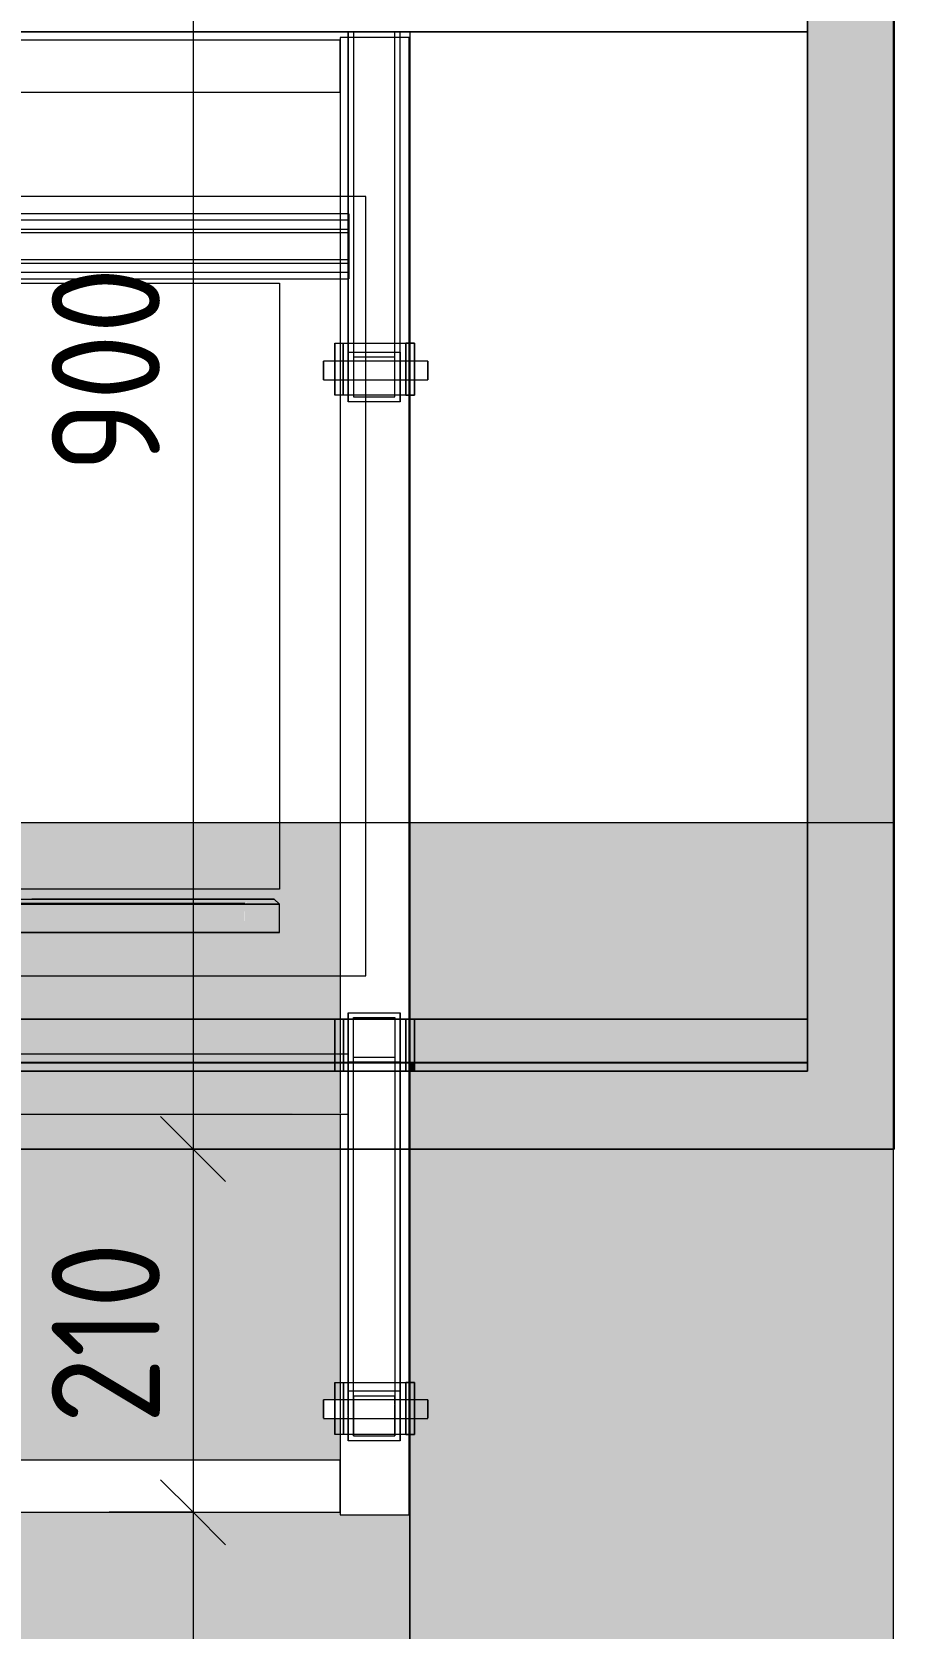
# Model space of a CAD drawing. Header units: millimetres. Extents: x 39486 to 115248, y -1987 to 27400.
# Drawn here: x 87739 to 88237, y 6135 to 7056 of the extents above; entities that cross this region are included whole.
import ezdxf

# ---------------------------------------------------------------- set-up
doc = ezdxf.new("R2010")
doc.units = ezdxf.units.MM
for name, color, linetype, lineweight in [('0-1', 7, 'Continuous', 9), ('A-ANNO-DIMS', 7, 'Continuous', 9), ('A-ANNO-DIMS-25', 7, 'Continuous', 9), ('A-WALL-PATT', 7, 'Continuous', 9), ('I-WALL', 7, 'Continuous', 9)]:
    doc.layers.add(name, color=color, linetype=linetype, lineweight=lineweight)
doc.layers.add('0-2', color=7, linetype='Continuous', lineweight=9, transparency=0.7)
for name, color, linetype, lineweight, true_color in [('I-FURN-10', 7, 'Continuous', 9, 0xf3f3f3), ('I-FURN-101', 7, 'Continuous', 9, 0xe2e2e2), ('I-FURN-11', 7, 'Continuous', 9, 0xd9d9d9), ('I-FURN-12', 7, 'Continuous', 9, 0xc9c9c9), ('I-FURN-13', 7, 'Continuous', 9, 0xb3b3b3), ('I-FURN-14', 7, 'Continuous', 9, 0xe0e0e0), ('I-FURN-2', 7, 'Continuous', 9, 0xacacac), ('I-FURN-20', 7, 'Continuous', 9, 0xd3d3d3), ('I-FURN-28', 7, 'Continuous', 9, 0xdcdcdc), ('I-FURN-3', 7, 'Continuous', 9, 0xc0c0c0), ('I-FURN-37', 7, 'Continuous', 9, 0xe6e6e6), ('I-FURN-46', 7, 'Continuous', 9, 0x939393), ('I-FURN-53', 7, 'Continuous', 9, 0xc3c3c3), ('I-FURN-54', 7, 'Continuous', 9, 0xaaaaaa), ('I-FURN-67', 7, 'Continuous', 9, 0xc5c5c5), ('I-FURN-7', 7, 'Continuous', 9, 0xe9e9e9), ('I-FURN-78', 7, 'Continuous', 9, 0x818181), ('I-FURN-79', 7, 'Continuous', 9, 0xb9b9b9), ('I-FURN-8', 7, 'Continuous', 9, 0xefefef), ('I-FURN-80', 7, 'Continuous', 9, 0xd6d6d6), ('I-FURN-81', 7, 'Continuous', 9, 0xe1e1e1), ('I-FURN-82', 7, 'Continuous', 9, 0xd5d5d5), ('I-FURN-83', 7, 'Continuous', 9, 0x868686), ('I-FURN-89', 7, 'Continuous', 9, 0xe05d5d), ('I-FURN-90', 7, 'Continuous', 9, 0xe94040), ('I-FURN-91', 7, 'Continuous', 9, 0xd38686), ('I-FURN-92', 7, 'Continuous', 9, 0xd0d0d0), ('I-FURN-93', 7, 'Continuous', 9, 0xa0a0a0), ('I-FURN-94', 7, 'Continuous', 9, 0x787878), ('I-FURN-95', 7, 'Continuous', 9, 0xbcbcbc)]:
    doc.layers.add(name, color=color, linetype=linetype, lineweight=lineweight, true_color=true_color)
doc.layers.add('I-FURN-109', color=7, linetype='Continuous', lineweight=9, true_color=0x7f7f7f, transparency=0.7)
doc.styles.add('ISOCPEUR_1', font='isocpeur.ttf', dxfattribs={"width": 0.9, "height": 62.5})
doc.dimstyles.new('ISO-2_5_0_9К_БОЛЬШОЙ_1', dxfattribs={"dimscale": 304.8, "dimtxt": 62.248823, "dimasz": 0.123031, "dimexe": 0.098425, "dimexo": 0.246063, "dimgap": 0, "dimtad": 1, "dimdec": 0, "dimrnd": 10, "dimzin": 0, "dimdsep": 46, "dimtxsty": 'ISOCPEUR_1', "dimblk1": 'OBLIQUE', "dimblk2": 'OBLIQUE', "dimsah": 1, "dimcen": 0.09, "dimdle": 0.098425, "dimazin": 0, "dimtfac": 1, "dimtdec": 4, "dimtix": 1, "dimtmove": 0, "dimatfit": 3, "dimfxl": 1, "dimtvp": 1, "dimtolj": 1, "dimtzin": 0, "dimarcsym": 2})

# ---------------------------------------------------------------- blocks, each defined once
blk = doc.blocks.new('Sports-Recreation_Goals-Nets_Unisport_Upward-Hinged-Practice-Basketball-Goall - 5_13-29732154-Развертка 2_19-1')
at = {"layer": '0-2'}
h = blk.add_hatch(color=256, dxfattribs=at)
h.paths.add_polyline_path([(60140.42, 6411.33), (60140.42, 6456.34), (60139, 6456.34), (60139, 6411.33), (60140, 6411.33)])
h.paths.add_polyline_path([(59871.52, 6600), (59910.42, 6600), (59910.44, 7261.47), (61010.42, 7261.33), (61010.42, 6600), (61060, 6600), (61060, 7311.33), (59860.42, 7311.33), (59860.42, 6600)])
blk.add_hatch(color=256, dxfattribs=at).paths.add_polyline_path([(61060.42, 6411.33), (61060.42, 7311.33), (61060, 7311.31), (61060, 6411.33)])
at = {"layer": '0-1'}
for p, q in [((60737.37, 6866.19), (60730.9, 6866.19)), ((60742.31, 6866.19), (60737.37, 6866.19)), ((60745.18, 6866.19), (60742.31, 6866.19)), ((60755.42, 6866.19), (60745.18, 6866.19)), ((60775.18, 6866.19), (60755.42, 6866.19)), ((60778.44, 6866.19), (60775.18, 6866.19)), ((60783.37, 6866.19), (60778.44, 6866.19)), ((60791.11, 6866.19), (60783.37, 6866.19)), ((60730.9, 6855.41), (60737.37, 6855.41)), ((60737.37, 6855.41), (60742.31, 6855.41)), ((60742.31, 6855.41), (60745.18, 6855.41)), ((60745.18, 6855.41), (60755.42, 6855.41)), ((60755.42, 6855.41), (60775.18, 6855.41)), ((60775.18, 6855.41), (60778.44, 6855.41)), ((60778.44, 6855.41), (60783.37, 6855.41)), ((60783.37, 6855.41), (60791.11, 6855.41)), ((60705.42, 6552.69), (60702.41, 6555.7)), ((60705.42, 6536.32), (60705.42, 6552.69)), ((60737.43, 6466.21), (60542.92, 6466.21)), ((60745.18, 6466.21), (60737.43, 6466.21)), ((60542.92, 6431.43), (60745.18, 6431.43)), ((60737.42, 6266.59), (60730.9, 6266.59)), ((60742.35, 6266.59), (60737.42, 6266.59)), ((60745.18, 6266.59), (60742.35, 6266.59)), ((60775.18, 6266.59), (60745.18, 6266.59)), ((60778.48, 6266.59), (60775.18, 6266.59)), ((60780.82, 6266.59), (60778.48, 6266.59)), ((60783.42, 6266.59), (60780.82, 6266.59)), ((60791.1, 6266.59), (60783.42, 6266.59)), ((60730.9, 6255.81), (60737.42, 6255.81)), ((60737.42, 6255.81), (60742.35, 6255.81)), ((60742.35, 6255.81), (60745.18, 6255.81)), ((60745.18, 6255.81), (60775.18, 6255.81)), ((60775.18, 6255.81), (60778.48, 6255.81)), ((60778.48, 6255.81), (60780.82, 6255.81)), ((60780.82, 6255.81), (60783.42, 6255.81)), ((60783.42, 6255.81), (60791.1, 6255.81))]:
    blk.add_line(p, q, dxfattribs=at)
at = {"layer": 'I-FURN-10'}
for q in [(60745.18, 6465.97), (60745.18, 6465.77)]:
    blk.add_line((60745.18, 6461.45), q, dxfattribs=at)
at = {"layer": 'I-FURN-101'}
blk.add_line((60748.18, 6276.65), (60772.18, 6276.65), dxfattribs=at)
at = {"layer": 'I-FURN-11'}
for p, q in [((60745.18, 6947.64), (60745.18, 6917.62)), ((60745.18, 6942.52), (60745.53, 6942.52)), ((60745.53, 6947.64), (60745.53, 6942.52)), ((60745.53, 6942.52), (60745.53, 6917.62)), ((60748.18, 6876.7), (60755.42, 6876.7))]:
    blk.add_line(p, q, dxfattribs=at)
at = {"layer": 'I-FURN-12'}
for p, q in [((60745.18, 6951.4), (60745.18, 6947.64)), ((60745.53, 6951.4), (60745.53, 6947.64)), ((60470.42, 6942.52), (60745.18, 6942.52)), ((60740.42, 6947.64), (60740.42, 6917.62)), ((60745.53, 6947.64), (60745.18, 6947.64)), ((60745.18, 6940.54), (60745.53, 6940.54)), ((60745.53, 6940.54), (60745.53, 6947.64)), ((60745.53, 6947.64), (60745.53, 6924.72)), ((60745.53, 6917.62), (60745.53, 6940.54)), ((60745.53, 6924.72), (60745.18, 6924.72)), ((60745.53, 6924.72), (60745.53, 6917.62)), ((60745.18, 6917.62), (60745.53, 6917.62)), ((60745.18, 6917.62), (60745.18, 6913.87)), ((60745.53, 6917.62), (60745.53, 6913.87)), ((60745.18, 6876.7), (60748.18, 6876.7)), ((60748.18, 6876.7), (60755.42, 6876.7)), ((60737.37, 6866.11), (60737.37, 6855.48)), ((60740.42, 6866.13), (60740.42, 6855.47)), ((60742.31, 6855.46), (60742.31, 6866.14)), ((60745.18, 6866.15), (60745.18, 6857.49)), ((60748.18, 6871.54), (60755.42, 6871.54)), ((60748.18, 6866.17), (60748.18, 6855.52)), ((60745.18, 6857.21), (60745.18, 6855.44)), ((60755.42, 6846.7), (60745.18, 6846.7))]:
    blk.add_line(p, q, dxfattribs=at)
at = {"layer": 'I-FURN-13'}
for p, q in [((61010.4, 7056.35), (61010.4, 7086.35)), ((61010.42, 7086.35), (61010.42, 7056.35)), ((60745.18, 6961.33), (60745.18, 6951.4)), ((60748.18, 6961.33), (60748.18, 6868.68)), ((60748.18, 6961.33), (60748.18, 6845.75)), ((60740.42, 6951.4), (60740.42, 6947.64)), ((60745.49, 6951.4), (60745.18, 6951.4)), ((60745.53, 6922.74), (60745.53, 6951.4)), ((60745.18, 6947.64), (60470.42, 6947.64)), ((60470.42, 6940.54), (60745.18, 6940.54)), ((60745.18, 6924.72), (60175.53, 6924.72)), ((60463.92, 6917.62), (60745.18, 6917.62)), ((60740.42, 6917.62), (60740.42, 6913.87)), ((60745.18, 6913.87), (60745.18, 6871.54)), ((60737.37, 6876.7), (60737.37, 6866.11)), ((60737.37, 6876.7), (60745.18, 6876.7)), ((60740.42, 6876.7), (60740.42, 6866.13)), ((60742.31, 6866.14), (60742.31, 6876.7)), ((60745.18, 6876.7), (60748.18, 6876.7)), ((60730.9, 6866.18), (60730.9, 6864.38)), ((60745.18, 6871.54), (60745.18, 6866.15)), ((60745.18, 6871.54), (60748.18, 6871.54)), ((60748.18, 6868.68), (60748.18, 6866.17)), ((60755.42, 6868.68), (60748.18, 6868.68)), ((60730.9, 6864.38), (60730.9, 6859.1)), ((60730.9, 6859.1), (60730.9, 6855.52)), ((60737.37, 6855.48), (60737.37, 6846.7)), ((60740.42, 6855.47), (60740.42, 6846.7)), ((60742.31, 6846.7), (60742.31, 6855.46)), ((60745.18, 6855.44), (60745.18, 6842.88)), ((60748.18, 6855.43), (60748.18, 6845.75)), ((60745.18, 6846.7), (60737.37, 6846.7)), ((60755.42, 6846.7), (60745.18, 6846.7)), ((60748.18, 6845.75), (60755.42, 6845.75)), ((61010.43, 6486.34), (61010.43, 6461.33))]:
    blk.add_line(p, q, dxfattribs=at)
at = {"layer": 'I-FURN-14'}
for p, q in [((61010.4, 7056.35), (59910.44, 7056.35)), ((60745.18, 7056.35), (60745.18, 6961.33)), ((60748.18, 7053.15), (60745.18, 7053.15)), ((60748.18, 7056.35), (60748.18, 6961.33)), ((60748.18, 7056.35), (60748.18, 6961.33)), ((60772.18, 6868.68), (60772.18, 7056.35)), ((60772.18, 6845.75), (60772.18, 7056.35)), ((60775.18, 7053.15), (60772.18, 7053.15)), ((60775.18, 6871.54), (60775.18, 7056.35)), ((60772.18, 6876.7), (60775.18, 6876.7)), ((60775.18, 6876.7), (60783.37, 6876.7)), ((60778.44, 6866.14), (60778.44, 6876.7)), ((60780.42, 6866.13), (60780.42, 6876.7)), ((60783.37, 6876.7), (60783.37, 6866.11)), ((60772.18, 6868.68), (60755.42, 6868.68)), ((60772.18, 6871.54), (60775.18, 6871.54)), ((60772.18, 6866.17), (60772.18, 6868.68)), ((60775.18, 6871.54), (60775.18, 6866.15)), ((60791.11, 6864.38), (60791.11, 6866.18)), ((60791.11, 6855.52), (60791.11, 6864.38)), ((60772.18, 6845.75), (60772.18, 6855.43)), ((60775.18, 6855.44), (60775.18, 6842.88)), ((60778.44, 6846.7), (60778.44, 6855.46)), ((60780.42, 6846.7), (60780.42, 6855.47)), ((60783.37, 6855.48), (60783.37, 6846.7)), ((60775.18, 6846.7), (60755.42, 6846.7)), ((60755.42, 6845.75), (60772.18, 6845.75)), ((60783.37, 6846.7), (60775.18, 6846.7)), ((60745.18, 6486.34), (60745.18, 6490.11)), ((60775.18, 6486.34), (60775.18, 6490.11)), ((60542.92, 6486.34), (61010.4, 6486.34)), ((60737.43, 6461.33), (60737.43, 6486.34)), ((60783.43, 6486.34), (60737.43, 6486.34)), ((60748.18, 6486.34), (60748.18, 6487.24)), ((60772.18, 6487.24), (60772.18, 6486.34)), ((60783.43, 6461.33), (60783.43, 6486.34)), ((60783.42, 6266.51), (60783.42, 6255.88))]:
    blk.add_line(p, q, dxfattribs=at)
at = {"layer": 'I-FURN-2'}
for p, q in [((60740.42, 6411.33), (60740.42, 6276.65)), ((60780.42, 6276.65), (60780.42, 6411.33)), ((60742.35, 6276.65), (60745.18, 6276.65)), ((60775.18, 6276.65), (60778.48, 6276.65)), ((60730.9, 6257.61), (60730.9, 6266.59)), ((60730.9, 6255.92), (60730.9, 6257.61)), ((60745.18, 6248.88), (60745.18, 6242.88)), ((60775.18, 6248.88), (60775.18, 6242.88)), ((60740.42, 6246.65), (60740.42, 6200.15)), ((60745.18, 6246.65), (60742.35, 6246.65)), ((60775.18, 6242.88), (60745.18, 6242.88)), ((60778.48, 6246.65), (60775.18, 6246.65)), ((60780.42, 6200.15), (60780.42, 6246.65)), ((60740.42, 6231.65), (60180.42, 6231.65)), ((60740.42, 6201.65), (60740.42, 6231.65)), ((60180.42, 6201.65), (60740.42, 6201.65)), ((60740.42, 6200.15), (60780.42, 6200.15))]:
    blk.add_line(p, q, dxfattribs=at)
at = {"layer": 'I-FURN-20'}
for p, q in [((59910.44, 7056.35), (61010.4, 7056.35)), ((60740.42, 7051.65), (60464.42, 7051.65)), ((60745.18, 7053.15), (60740.42, 7053.15)), ((60740.42, 7053.15), (60740.42, 6961.33)), ((60740.42, 7021.65), (60740.42, 7051.65)), ((60745.18, 6961.33), (60745.18, 7056.35)), ((60775.18, 6842.88), (60775.18, 7056.35)), ((60780.42, 7053.15), (60775.18, 7053.15)), ((60780.42, 6876.7), (60780.42, 7053.15)), ((60464.42, 7021.65), (60740.42, 7021.65)), ((60775.18, 6876.7), (60778.44, 6876.7)), ((60783.37, 6876.7), (60778.44, 6876.7)), ((60778.44, 6876.7), (60778.44, 6846.7)), ((60783.37, 6846.7), (60783.37, 6876.7)), ((60791.11, 6866.19), (60791.11, 6857.21)), ((60791.11, 6857.21), (60791.11, 6855.52)), ((60775.18, 6842.88), (60755.42, 6842.88)), ((60778.44, 6846.7), (60775.18, 6846.7)), ((60778.44, 6846.7), (60783.37, 6846.7)), ((60780.42, 6600), (60780.42, 6846.7)), ((60745.18, 6490.11), (60775.18, 6490.11)), ((60745.18, 6490.11), (60745.18, 6486.34)), ((60775.18, 6490.11), (60775.18, 6486.34)), ((61010.4, 6486.34), (60542.92, 6486.34)), ((60748.18, 6487.24), (60772.18, 6487.24)), ((60748.18, 6486.34), (60748.18, 6487.24)), ((60772.18, 6487.24), (60772.18, 6486.34)), ((61010.4, 6461.33), (60542.92, 6461.33)), ((60745.18, 6280.29), (60745.18, 6411.33)), ((60748.18, 6252.02), (60748.18, 6411.33)), ((60748.18, 6277.15), (60748.18, 6411.33)), ((60772.18, 6411.33), (60772.18, 6252.02)), ((60772.18, 6411.33), (60772.18, 6277.15)), ((60775.18, 6280.29), (60775.18, 6411.33)), ((60780.82, 6276.65), (60783.42, 6276.65)), ((60783.42, 6276.65), (60783.42, 6266.51)), ((60791.1, 6264.78), (60791.1, 6266.58)), ((60791.1, 6255.92), (60791.1, 6264.78)), ((60783.42, 6255.88), (60783.42, 6246.65)), ((60783.42, 6246.65), (60780.82, 6246.65))]:
    blk.add_line(p, q, dxfattribs=at)
at = {"layer": 'I-FURN-28'}
for p, q in [((60740.42, 6486.34), (60740.42, 6465.94)), ((60780.42, 6461.33), (60780.42, 6486.34))]:
    blk.add_line(p, q, dxfattribs=at)
at = {"layer": 'I-FURN-3'}
for p, q in [((61060.42, 7311.33), (61060.42, 6411.33)), ((61010.4, 7261.47), (61010.4, 6461.19)), ((60755.42, 6961.33), (60165.42, 6961.33)), ((60755.42, 6511.33), (60755.42, 6961.33)), ((60215.42, 6911.33), (60705.42, 6911.33)), ((60705.42, 6911.33), (60705.42, 6561.33)), ((60705.42, 6561.33), (60215.42, 6561.33)), ((60542.92, 6511.33), (60755.42, 6511.33)), ((60542.92, 6461.33), (61010.4, 6461.33)), ((61010.4, 6461.19), (60542.92, 6461.19)), ((61060.42, 6411.33), (60542.92, 6411.33)), ((60745.18, 6411.33), (60745.18, 6248.88)), ((60775.18, 6411.33), (60775.18, 6248.88)), ((60737.42, 6246.65), (60737.42, 6276.65)), ((60737.42, 6276.65), (60742.35, 6276.65)), ((60742.35, 6276.65), (60742.35, 6246.65)), ((60783.42, 6276.65), (60778.48, 6276.65)), ((60778.48, 6276.65), (60778.48, 6246.65)), ((60783.42, 6246.65), (60783.42, 6276.65)), ((60791.1, 6266.59), (60791.1, 6257.61)), ((60791.1, 6257.61), (60791.1, 6255.92)), ((60742.35, 6246.65), (60737.42, 6246.65)), ((60778.48, 6246.65), (60783.42, 6246.65))]:
    blk.add_line(p, q, dxfattribs=at)
for start_param, end_param in [(4.05336, 6.297355), (3.141565, 4.05336)]:
    blk.add_ellipse((60460.42, 6536.32), major_axis=(-245, 0), ratio=0.000004, start_param=start_param, end_param=end_param, dxfattribs=at)
for points, knots in [([(60610.44, 6552.7), (60604.3, 6552.7), (60591.55, 6552.7), (60571.24, 6552.7), (60549.93, 6552.7), (60527.81, 6552.7), (60505.08, 6552.7), (60481.94, 6552.7), (60458.61, 6552.69), (60435.3, 6552.69), (60412.21, 6552.69), (60389.56, 6552.7), (60367.55, 6552.7), (60346.38, 6552.7), (60326.24, 6552.7), (60307.32, 6552.7), (60289.79, 6552.7), (60273.8, 6552.7), (60259.5, 6552.7), (60247.02, 6552.7), (60236.48, 6552.7), (60227.96, 6552.7), (60221.54, 6552.7), (60217.29, 6552.7), (60215.64, 6552.7), (60215.42, 6552.69), (60215.42, 6552.69)], [0, 0, 0, 0, 0.030303, 0.0606061, 0.0909091, 0.1212121, 0.1515152, 0.1818182, 0.2121212, 0.2424242, 0.2727273, 0.3030303, 0.3333333, 0.3636364, 0.3939394, 0.4242424, 0.4545455, 0.4848485, 0.5151515, 0.5454545, 0.5757576, 0.6060606, 0.6363636, 0.6666667, 0.6969697, 0.7097069, 0.7097069, 0.7097069, 0.7097069]), ([(60218.45, 6555.7), (60218.34, 6555.7), (60219.1, 6555.7), (60226.13, 6555.7), (60243.44, 6555.7), (60267.96, 6555.7), (60299.3, 6555.7), (60337.37, 6555.7), (60381.32, 6555.7), (60429.7, 6555.7), (60479.37, 6555.7), (60526.99, 6555.7), (60570.79, 6555.7), (60596.59, 6555.7), (60608.61, 6555.7)], [-543.0433, -543.0433, -543.0433, -543.0433, -520.774665, -471.353864, -425.742087, -380.13031, -334.518533, -288.906756, -239.485956, -190.065155, -140.644355, -91.223554, -45.611777, 0, 0, 0, 0]), ([(60608.61, 6555.7), (60620.63, 6555.7), (60642.91, 6555.7), (60670.61, 6555.7), (60690.92, 6555.7), (60700.46, 6555.7), (60702.26, 6555.7), (60702.39, 6555.7)], [-760.26062, -760.26062, -760.26062, -760.26062, -714.648843, -669.037066, -619.616266, -570.195465, -543.0433, -543.0433, -543.0433, -543.0433]), ([(60705.42, 6552.69), (60705.42, 6552.69), (60704.87, 6552.69), (60700.69, 6552.69), (60691.7, 6552.7), (60682.86, 6552.7), (60672, 6552.7), (60659.24, 6552.69), (60644.67, 6552.7), (60628.43, 6552.7), (60616.59, 6552.7), (60610.44, 6552.7)], [0.7097733, 0.7097733, 0.7097733, 0.7097733, 0.7272727, 0.7878788, 0.8181818, 0.8484848, 0.8787879, 0.9090909, 0.9393939, 0.969697, 1, 1, 1, 1])]:
    blk.add_open_spline(points, degree=3, knots=knots, dxfattribs=at)
blk.add_open_spline([(60705.22, 6552.69), (60705.35, 6552.69), (60705.42, 6552.69), (60705.42, 6552.69)], degree=3, dxfattribs=at)
at = {"layer": 'I-FURN-37'}
blk.add_line((60740.42, 6465.94), (60740.42, 6461.33), dxfattribs=at)
at = {"layer": 'I-FURN-46'}
for p, q in [((61010.42, 7261.33), (61010.42, 6461.33)), ((61010.42, 7056.35), (61010.42, 7086.35)), ((61010.4, 6461.33), (61010.4, 7056.35)), ((60755.42, 6961.33), (60165.42, 6961.33)), ((60740.42, 6961.33), (60740.42, 6951.4)), ((60745.18, 6842.88), (60745.18, 6961.33)), ((60755.42, 6511.33), (60755.42, 6961.33)), ((60745.18, 6951.4), (60470.42, 6951.4)), ((60745.53, 6922.74), (60175.53, 6922.74)), ((60745.53, 6913.87), (60745.53, 6922.74)), ((60463.92, 6913.87), (60745.53, 6913.87)), ((60740.42, 6913.87), (60740.42, 6876.7)), ((60215.42, 6911.33), (60705.42, 6911.33)), ((60705.42, 6911.33), (60705.42, 6561.33)), ((60737.37, 6846.7), (60737.37, 6876.7)), ((60737.37, 6876.7), (60742.31, 6876.7)), ((60742.31, 6876.7), (60745.18, 6876.7)), ((60742.31, 6876.7), (60742.31, 6846.7)), ((60730.9, 6857.21), (60730.9, 6866.19)), ((60730.9, 6855.52), (60730.9, 6857.21)), ((60742.31, 6846.7), (60737.37, 6846.7)), ((60740.42, 6846.7), (60740.42, 6600)), ((60745.18, 6846.7), (60742.31, 6846.7)), ((60755.42, 6842.88), (60745.18, 6842.88)), ((60705.42, 6561.33), (60215.42, 6561.33)), ((60542.92, 6511.33), (60755.42, 6511.33)), ((61010.43, 6461.33), (61010.43, 6486.34))]:
    blk.add_line(p, q, dxfattribs=at)
at = {"layer": 'I-FURN-53'}
for p, q in [((60737.43, 6461.19), (60737.43, 6456.34)), ((60742.36, 6456.34), (60742.36, 6461.19)), ((60742.36, 6461.19), (60742.36, 6456.34)), ((60745.18, 6461.19), (60745.18, 6456.34)), ((60775.18, 6461.19), (60775.18, 6456.34)), ((60778.49, 6456.34), (60778.49, 6461.19)), ((60778.49, 6461.19), (60778.49, 6456.34)), ((60783.43, 6461.19), (60783.43, 6456.34)), ((60737.43, 6456.34), (60742.36, 6456.34)), ((60742.36, 6456.34), (60778.49, 6456.34)), ((60745.18, 6450.98), (60745.18, 6456.34)), ((60745.18, 6431.87), (60745.18, 6456.34)), ((60783.43, 6456.34), (60778.49, 6456.34)), ((60745.18, 6443.64), (60745.18, 6450.98)), ((60745.18, 6438.47), (60745.18, 6443.64)), ((60745.18, 6434.09), (60745.18, 6438.47)), ((60745.18, 6431.78), (60745.18, 6434.09))]:
    blk.add_line(p, q, dxfattribs=at)
at = {"layer": 'I-FURN-54'}
for p, q in [((60737.43, 6456.34), (60737.43, 6461.19)), ((60783.43, 6456.34), (60783.43, 6461.19)), ((61010.43, 6461.19), (61010.43, 6456.34)), ((61010.43, 6456.34), (60542.92, 6456.34)), ((60737.43, 6456.34), (60783.43, 6456.34)), ((60745.18, 6456.35), (60745.18, 6446.66)), ((60748.18, 6411.33), (60748.18, 6456.34)), ((60748.18, 6411.33), (60748.18, 6456.34)), ((60772.18, 6456.34), (60772.18, 6411.33)), ((60772.18, 6456.34), (60772.18, 6411.33)), ((60775.18, 6411.33), (60775.18, 6456.34)), ((60745.18, 6431.87), (60745.18, 6431.67)), ((60745.18, 6411.33), (60745.18, 6431.67))]:
    blk.add_line(p, q, dxfattribs=at)
at = {"layer": 'I-FURN-67'}
for p, q in [((60737.42, 6276.65), (60737.42, 6266.51)), ((60737.42, 6276.65), (60745.18, 6276.65)), ((60740.42, 6276.65), (60740.42, 6266.53)), ((60742.35, 6266.54), (60742.35, 6276.65)), ((60745.18, 6271.54), (60745.18, 6280.29)), ((60745.18, 6276.65), (60748.18, 6276.65)), ((60748.18, 6268.68), (60748.18, 6277.15)), ((60772.18, 6277.15), (60772.18, 6268.68)), ((60772.18, 6276.65), (60775.18, 6276.65)), ((60775.18, 6271.54), (60775.18, 6280.29)), ((60775.18, 6276.65), (60780.82, 6276.65)), ((60778.48, 6266.54), (60778.48, 6276.65)), ((60780.42, 6266.53), (60780.42, 6276.65)), ((60748.18, 6271.54), (60745.18, 6271.54)), ((60745.18, 6266.55), (60745.18, 6271.54)), ((60772.18, 6268.68), (60748.18, 6268.68)), ((60748.18, 6268.68), (60748.18, 6266.57)), ((60775.18, 6271.54), (60772.18, 6271.54)), ((60772.18, 6266.57), (60772.18, 6268.68)), ((60775.18, 6266.55), (60775.18, 6271.54)), ((60730.9, 6266.58), (60730.9, 6264.78)), ((60730.9, 6264.78), (60730.9, 6255.92)), ((60737.42, 6255.88), (60737.42, 6246.65)), ((60740.42, 6255.87), (60740.42, 6246.65)), ((60742.35, 6246.65), (60742.35, 6255.86)), ((60745.18, 6242.88), (60745.18, 6255.84)), ((60748.18, 6255.83), (60748.18, 6245.75)), ((60748.18, 6245.75), (60748.18, 6252.02)), ((60772.18, 6245.75), (60772.18, 6255.83)), ((60772.18, 6252.02), (60772.18, 6245.75)), ((60775.18, 6242.88), (60775.18, 6255.84)), ((60778.48, 6246.65), (60778.48, 6255.86)), ((60780.42, 6246.65), (60780.42, 6255.87)), ((60745.18, 6246.65), (60737.42, 6246.65)), ((60775.18, 6246.65), (60745.18, 6246.65)), ((60748.18, 6245.75), (60772.18, 6245.75)), ((60780.82, 6246.65), (60775.18, 6246.65))]:
    blk.add_line(p, q, dxfattribs=at)
at = {"layer": 'I-FURN-7'}
for p, q in [((60772.18, 7053.15), (60748.18, 7053.15)), ((60755.42, 6876.7), (60772.18, 6876.7)), ((60772.18, 6876.7), (60775.18, 6876.7)), ((60755.42, 6871.54), (60772.18, 6871.54)), ((60772.18, 6863.62), (60772.18, 6866.17)), ((60775.18, 6866.15), (60775.18, 6857.21)), ((60778.44, 6860.45), (60778.44, 6866.14)), ((60780.42, 6855.47), (60780.42, 6866.13)), ((60783.37, 6866.11), (60783.37, 6855.48)), ((60772.18, 6855.43), (60772.18, 6863.36)), ((60775.18, 6857), (60775.18, 6855.44)), ((60778.44, 6857.21), (60778.44, 6860.3)), ((60778.44, 6855.46), (60778.44, 6856.95)), ((60775.18, 6846.7), (60755.42, 6846.7)), ((60737.43, 6486.34), (60737.43, 6461.33)), ((60742.36, 6486.34), (60737.43, 6486.34)), ((60778.49, 6486.34), (60742.36, 6486.34)), ((60742.36, 6461.33), (60742.36, 6486.34)), ((60742.36, 6486.34), (60742.36, 6461.33)), ((60745.18, 6486.34), (60745.18, 6461.45)), ((60748.18, 6464.32), (60748.18, 6486.34)), ((60772.18, 6486.34), (60772.18, 6464.32)), ((60775.18, 6486.34), (60775.18, 6461.45)), ((60778.49, 6461.33), (60778.49, 6486.34)), ((60778.49, 6486.34), (60783.43, 6486.34)), ((60778.49, 6486.34), (60778.49, 6461.33)), ((60783.43, 6486.34), (60783.43, 6461.33)), ((60775.18, 6461.45), (60745.18, 6461.45)), ((60772.18, 6464.32), (60748.18, 6464.32))]:
    blk.add_line(p, q, dxfattribs=at)
at = {"layer": 'I-FURN-78'}
blk.add_line((60740.42, 6600), (60740.42, 6511.33), dxfattribs=at)
at = {"layer": 'I-FURN-79'}
for p, q in [((60780.42, 6486.34), (60780.42, 6600)), ((60740.42, 6511.33), (60740.42, 6486.34))]:
    blk.add_line(p, q, dxfattribs=at)
at = {"layer": 'I-FURN-8'}
for p, q in [((60755.42, 6876.7), (60772.18, 6876.7)), ((60745.18, 6465.97), (60745.18, 6486.34)), ((60748.18, 6461.45), (60748.18, 6486.34)), ((60772.18, 6486.34), (60772.18, 6461.45)), ((60775.18, 6461.45), (60775.18, 6486.34)), ((60745.18, 6466.21), (60745.18, 6465.97)), ((60745.18, 6465.97), (60745.18, 6463.55)), ((60745.18, 6463.55), (60745.18, 6461.63)), ((60748.18, 6461.45), (60748.18, 6464.32)), ((60772.18, 6464.32), (60772.18, 6461.45))]:
    blk.add_line(p, q, dxfattribs=at)
at = {"layer": 'I-FURN-80'}
for p, q in [((60745.18, 6276.65), (60748.18, 6276.65)), ((60748.18, 6276.65), (60772.18, 6276.65)), ((60772.18, 6276.65), (60775.18, 6276.65)), ((60772.18, 6271.54), (60748.18, 6271.54)), ((60737.42, 6266.51), (60737.42, 6255.88)), ((60740.42, 6266.53), (60740.42, 6255.87)), ((60742.35, 6255.86), (60742.35, 6266.54)), ((60745.18, 6257.88), (60745.18, 6266.55)), ((60745.18, 6255.84), (60745.18, 6257.61)), ((60748.18, 6266.57), (60748.18, 6255.92)), ((60772.18, 6264.02), (60772.18, 6266.57)), ((60772.18, 6255.83), (60772.18, 6263.76)), ((60775.18, 6257.61), (60775.18, 6266.55)), ((60778.48, 6260.85), (60778.48, 6266.54)), ((60778.48, 6257.61), (60778.48, 6260.69)), ((60780.42, 6255.87), (60780.42, 6266.53)), ((60775.18, 6255.84), (60775.18, 6257.4)), ((60778.48, 6255.86), (60778.48, 6257.34)), ((60775.18, 6246.65), (60745.18, 6246.65))]:
    blk.add_line(p, q, dxfattribs=at)
at = {"layer": 'I-FURN-81'}
blk.add_line((60745.18, 6456.34), (60745.18, 6461.19), dxfattribs=at)
blk.add_line((60745.18, 6456.34), (60745.18, 6461.19), dxfattribs=at)
at = {"layer": 'I-FURN-82'}
for p, q in [((60745.18, 6461.37), (60745.18, 6456.35)), ((60748.18, 6456.34), (60748.18, 6461.19)), ((60748.18, 6456.34), (60748.18, 6461.19)), ((60772.18, 6461.19), (60772.18, 6456.34)), ((60772.18, 6461.19), (60772.18, 6456.34)), ((60775.18, 6456.34), (60775.18, 6461.19))]:
    blk.add_line(p, q, dxfattribs=at)
at = {"layer": 'I-FURN-83'}
for p, q in [((61060.42, 6411.33), (61060.42, 7311.33)), ((61010.42, 6461.33), (61010.42, 7261.33)), ((60542.92, 6461.19), (61010.4, 6461.19)), ((61010.43, 6456.34), (61010.43, 6461.19)), ((60542.92, 6456.34), (61010.43, 6456.34)), ((60745.18, 6456.34), (60745.18, 6431.87)), ((60775.18, 6456.34), (60775.18, 6411.33)), ((60745.18, 6446.66), (60745.18, 6431.87)), ((60745.18, 6431.68), (60745.18, 6411.33)), ((60542.92, 6411.33), (61060.42, 6411.33))]:
    blk.add_line(p, q, dxfattribs=at)
at = {"layer": 'I-FURN-89'}
for major_axis, start_param, end_param in [((-245, 0), 1.584966, 2.73739), ((-225, 0), 3.043562, 3.139543), ((-225, 0), 3.141593, 3.155762)]:
    blk.add_ellipse((60460.42, 6536.32), major_axis=major_axis, ratio=0.000004, start_param=start_param, end_param=end_param, dxfattribs=at)
for points, knots in [([(60613.69, 6555.7), (60604.26, 6555.7), (60587.65, 6555.7), (60569.74, 6555.7), (60562.46, 6555.7)], [-325.470948, -325.470948, -325.470948, -325.470948, -288.906756, -264.819131, -264.819131, -264.819131, -264.819131]), ([(60688.56, 6555.7), (60685.05, 6555.7), (60674.89, 6555.7), (60652.88, 6555.7), (60629.99, 6555.7), (60616.21, 6555.7), (60613.97, 6555.7)], [-457.33043, -457.33043, -457.33043, -457.33043, -425.742087, -380.13031, -334.518533, -325.82598, -325.82598, -325.82598, -325.82598]), ([(60685.55, 6552.7), (60688.11, 6552.7), (60693.23, 6552.7), (60699.29, 6552.7), (60703.42, 6552.7), (60704.79, 6552.7), (60705.13, 6552.69)], [0.5806848, 0.5806848, 0.5806848, 0.5806848, 0.6060606, 0.6363636, 0.6666667, 0.6944213, 0.6944213, 0.6944213, 0.6944213])]:
    blk.add_open_spline(points, degree=3, knots=knots, dxfattribs=at)
blk.add_open_spline([(60702.39, 6555.7), (60702.41, 6555.7), (60702.41, 6555.7), (60702.41, 6555.7)], degree=3, dxfattribs=at)
at = {"layer": 'I-FURN-90'}
for points in [[(60553.15, 6552.69), (60560.35, 6552.69), (60567.4, 6552.69), (60574.29, 6552.7)], [(60574.29, 6552.7), (60581.17, 6552.7), (60587.88, 6552.7), (60594.39, 6552.7)], [(60594.39, 6552.7), (60599.92, 6552.7), (60605.31, 6552.7), (60610.53, 6552.7)], [(60610.53, 6552.7), (60611.45, 6552.7), (60612.37, 6552.7), (60613.28, 6552.7)], [(60613.28, 6552.7), (60619.36, 6552.7), (60625.2, 6552.7), (60630.79, 6552.7)], [(60630.79, 6552.7), (60635.55, 6552.7), (60640.12, 6552.7), (60644.49, 6552.7)], [(60644.73, 6552.7), (60645.41, 6552.7), (60646.09, 6552.7), (60646.76, 6552.7)], [(60646.76, 6552.7), (60650.27, 6552.7), (60653.64, 6552.7), (60656.88, 6552.7)], [(60656.99, 6552.7), (60658.36, 6552.7), (60659.71, 6552.7), (60661.03, 6552.7)], [(60661.03, 6552.7), (60665.5, 6552.7), (60669.65, 6552.7), (60673.49, 6552.7)], [(60673.49, 6552.7), (60676.11, 6552.7), (60678.59, 6552.7), (60680.9, 6552.7)], [(60681.11, 6552.7), (60682.11, 6552.7), (60683.08, 6552.7), (60684.02, 6552.7)], [(60684.33, 6552.7), (60684.74, 6552.7), (60685.15, 6552.7), (60685.55, 6552.7)]]:
    blk.add_open_spline(points, degree=3, dxfattribs=at)
at = {"layer": 'I-FURN-91'}
for major_axis, start_param, end_param in [((-225, 0), 0.911767, 3.043562), ((-225, 0), 4.05336, 4.726558), ((-225, 0), 3.155762, 4.05336), ((-245, 0), 2.73739, 3.139522)]:
    blk.add_ellipse((60460.42, 6536.32), major_axis=major_axis, ratio=0.000004, start_param=start_param, end_param=end_param, dxfattribs=at)
for points in [[(60289.74, 6553.06), (60294.7, 6553.06), (60305.19, 6553.06), (60322.52, 6553.06), (60341.26, 6553.06), (60361.22, 6553.06), (60382.21, 6553.06), (60403.99, 6553.06), (60426.36, 6553.07), (60449.08, 6553.06), (60471.91, 6553.06), (60494.62, 6553.06), (60516.98, 6553.06), (60538.76, 6553.06), (60559.74, 6553.06), (60579.7, 6553.06), (60592.19, 6553.06), (60598.2, 6553.06)], [(60685.42, 6553.06), (60685.42, 6553.06), (60684.64, 6553.05), (60681.18, 6553.06), (60675.45, 6553.06), (60667.51, 6553.06), (60657.45, 6553.06), (60645.37, 6553.06), (60631.39, 6553.06), (60615.65, 6553.06), (60598.32, 6553.06), (60579.58, 6553.06), (60559.61, 6553.06), (60538.63, 6553.06), (60516.84, 6553.06), (60494.48, 6553.06), (60471.76, 6553.06), (60448.93, 6553.06), (60426.22, 6553.06), (60403.85, 6553.05), (60382.07, 6553.06), (60361.09, 6553.06), (60341.13, 6553.05), (60328.65, 6553.06), (60322.64, 6553.06)], [(60598.2, 6553.06), (60604.21, 6553.06), (60615.75, 6553.06), (60631.48, 6553.06), (60645.45, 6553.06), (60657.52, 6553.06), (60667.57, 6553.06), (60675.49, 6553.06), (60681.2, 6553.06), (60684.65, 6553.06), (60685.42, 6553.06), (60685.42, 6553.06)]]:
    blk.add_open_spline(points, degree=3, dxfattribs=at)
for points, knots in [([(60600.03, 6555.7), (60588.71, 6555.7), (60576.15, 6555.7), (60562.93, 6555.7), (60562.5, 6555.7)], [-716.278601, -716.278601, -716.278601, -716.278601, -673.305522, -671.859302, -671.859302, -671.859302, -671.859302]), ([(60562.51, 6555.7), (60567.3, 6555.7), (60584.59, 6555.7), (60612.22, 6555.7), (60641.74, 6555.7), (60664.85, 6555.7), (60681.15, 6555.7), (60689.32, 6555.7), (60688.17, 6555.7), (60677.58, 6555.7), (60658.45, 6555.7), (60632.35, 6555.7), (60611.36, 6555.7), (60600.03, 6555.7)], [-460.172066, -460.172066, -460.172066, -460.172066, -444.085459, -401.11238, -358.1393, -315.166221, -272.193142, -225.631396, -179.06965, -132.507904, -85.946158, -42.973079, 0, 0, 0, 0]), ([(60702.41, 6555.7), (60702.4, 6555.7), (60701.5, 6555.7), (60696.6, 6555.7), (60690.12, 6555.7), (60688.56, 6555.7)], [-539.051286, -539.051286, -539.051286, -539.051286, -520.774665, -471.353864, -457.33043, -457.33043, -457.33043, -457.33043])]:
    blk.add_open_spline(points, degree=3, knots=knots, dxfattribs=at)
at = {"layer": 'I-FURN-92'}
blk.add_line((60740.42, 6461.19), (60740.42, 6456.34), dxfattribs=at)
at = {"layer": 'I-FURN-93'}
blk.add_line((60740.42, 6456.34), (60740.42, 6432.12), dxfattribs=at)
at = {"layer": 'I-FURN-94'}
for p, q in [((60780.42, 6411.33), (60780.42, 6456.34)), ((60740.42, 6431.7), (60740.42, 6411.33))]:
    blk.add_line(p, q, dxfattribs=at)
at = {"layer": 'I-FURN-95'}
blk.add_line((60780.42, 6456.34), (60780.42, 6461.19), dxfattribs=at)
blk = doc.blocks.new('Мат в спортивном зале - Т8-V67-Развертка 2_19-1')
at = {"layer": 'I-FURN-109'}
h = blk.add_hatch(color=256, dxfattribs=at)
h.paths.add_polyline_path([(60367.69, 6511.33), (60377.92, 6511.33), (60377.92, 6536.32), (60266.72, 6536.32), (60266.72, 6511.33), (60365.68, 6511.33)])
h.paths.add_polyline_path([(60676.94, 6561.33), (60478.41, 6561.33), (60478.41, 6556.35), (60542.92, 6556.34), (60542.92, 6555.7), (60676.94, 6555.7), (60676.94, 6557.37)])
h.paths.add_polyline_path([(60740.42, 6511.33), (60740.42, 6600), (60705.42, 6600), (60705.22, 6561.33), (60676.94, 6561.33), (60676.94, 6555.7), (60702.66, 6555.41), (60705.22, 6552.58), (60705.39, 6536.33), (60542.92, 6536.32), (60542.92, 6511.33), (60705.42, 6511.33)])
h.paths.add_polyline_path([(60259.1, 6511.33), (60266.72, 6511.33), (60266.72, 6536.32), (60259.1, 6536.32)])
h.paths.add_polyline_path([(60238.19, 6511.33), (60259.1, 6511.33), (60259.1, 6536.32), (60238.19, 6536.32)])
h.paths.add_polyline_path([(60180.42, 6511.33), (60238.19, 6511.33), (60238.19, 6536.32), (60215.44, 6536.33), (60215.62, 6552.7), (60218.45, 6555.7), (60377.92, 6555.7), (60377.92, 6556.34), (60445.42, 6556.35), (60445.42, 6561.33), (60215.42, 6561.33), (60215.42, 6600), (60180.42, 6600), (60180.42, 6526.33)])
h = blk.add_hatch(color=256, dxfattribs=at)
h.paths.add_polyline_path([(60180.42, 6486.34), (60377.92, 6486.34), (60377.92, 6511.33), (60180.42, 6511.33), (60180.42, 6503.02)])
h.paths.add_polyline_path([(60609.58, 6486.34), (60740.42, 6486.34), (60740.42, 6511.33), (60542.92, 6511.33), (60542.92, 6486.34)])
h.paths.add_polyline_path([(60780.42, 6486.34), (60780.82, 6486.34), (60780.82, 6600), (60780.42, 6600), (60780.42, 6503.02)])
h.paths.add_polyline_path([(60705.42, 6561.33), (60705.42, 6600), (60478.41, 6600), (60478.41, 6561.33), (60704.03, 6561.33)])
h.paths.add_polyline_path([(60278.99, 6561.33), (60445.42, 6561.33), (60445.42, 6600), (60215.42, 6600), (60215.42, 6561.33), (60231.76, 6561.33)])
h = blk.add_hatch(color=256, dxfattribs=at)
h.paths.add_polyline_path([(60679.72, 6465.77), (60737.43, 6465.97), (60737.43, 6486.34), (60542.92, 6486.34), (60543.09, 6465.88), (60590.89, 6466.06), (60669.68, 6465.86)])
h.paths.add_polyline_path([(60377.92, 6465.77), (60377.92, 6486.34), (60183.38, 6486.34), (60183.38, 6465.93), (60270.41, 6465.77), (60359.67, 6465.77)])
h.paths.add_polyline_path([(60478.23, 6561.33), (60478.41, 6561.33), (60478.15, 6600), (60475.42, 6600), (60475.42, 6561.33), (60478.15, 6561.33)])
h = blk.add_hatch(color=256, dxfattribs=at)
h.paths.add_polyline_path([(60705.39, 6536.33), (60705.04, 6552.88), (60702.39, 6555.7), (60688.21, 6555.55), (60685.41, 6552.7), (60685.22, 6540.15), (60685.4, 6536.33), (60705.05, 6536.33)])
h.paths.add_polyline_path([(60219.58, 6536.33), (60235.44, 6536.33), (60235.69, 6545.13), (60235.42, 6553.06), (60232.46, 6555.7), (60218.45, 6555.7), (60215.62, 6552.69), (60215.62, 6536.33), (60217.66, 6536.33)])
h.paths.add_polyline_path([(60542.92, 6555.7), (60542.92, 6556.34), (60478.41, 6556.34), (60478.41, 6555.7), (60538.5, 6555.7)])
h.paths.add_polyline_path([(60377.92, 6555.7), (60445.42, 6555.7), (60445.42, 6556.35), (60377.92, 6556.34)])
h.paths.add_polyline_path([(60233.49, 6555.7), (60233.49, 6555.7), (60232.46, 6555.7)])
h = blk.add_hatch(color=256, dxfattribs=at)
h.paths.add_polyline_path([(60540.42, 6511.33), (60542.92, 6511.33), (60542.92, 6536.32), (60540.42, 6536.32), (60540.42, 6531.24)])
h.paths.add_polyline_path([(60380.42, 6511.33), (60380.42, 6536.32), (60377.92, 6536.32), (60377.92, 6511.33)])
h.paths.add_polyline_path([(60542.92, 6555.7), (60542.92, 6555.7), (60538.5, 6555.7)])
h.paths.add_polyline_path([(60685.4, 6536.33), (60685.17, 6546.06), (60685.42, 6553.06), (60688.38, 6555.7), (60542.92, 6555.7), (60542.92, 6536.33), (60680.46, 6536.33), (60680.46, 6536.33), (60685.22, 6536.33)])
h.paths.add_polyline_path([(60235.44, 6536.33), (60377.92, 6536.33), (60377.92, 6555.7), (60232.46, 6555.7), (60235.43, 6552.7), (60235.58, 6540.22)])
h.paths.add_polyline_path([(60662.4, 6552.7), (60662.4, 6552.7), (60663.48, 6552.7)])
h.paths.add_polyline_path([(60326.45, 6552.7), (60326.45, 6552.7), (60327.14, 6552.7)])
h.paths.add_polyline_path([(60637.87, 6552.7), (60637.87, 6552.7), (60644.39, 6552.7)])
h = blk.add_hatch(color=256, dxfattribs=at)
h.paths.add_polyline_path([(60737.43, 6465.93), (60740.42, 6465.97), (60740.42, 6486.34), (60737.43, 6486.34), (60737.43, 6465.97)])
h.paths.add_polyline_path([(60583.47, 6461.33), (60737.43, 6461.54), (60737.43, 6465.93), (60669.68, 6465.86), (60631.02, 6466.04), (60542.92, 6465.88), (60543.09, 6461.33), (60571.41, 6461.33)])
h.paths.add_polyline_path([(60183.38, 6465.93), (60183.38, 6486.34), (60180.42, 6486.34), (60180.42, 6465.94)])
h.paths.add_polyline_path([(60231.76, 6461.33), (60377.92, 6461.33), (60377.92, 6465.77), (60183.38, 6465.68), (60183.38, 6461.33), (60231.76, 6461.33)])
h.paths.add_polyline_path([(60780.82, 6461.33), (60780.82, 6486.34), (60780.42, 6486.34), (60780.42, 6461.33)])
h = blk.add_hatch(color=256, dxfattribs=at)
h.paths.add_polyline_path([(60740.42, 6461.33), (60740.42, 6465.94), (60737.43, 6465.68), (60737.43, 6461.33)])
h.paths.add_polyline_path([(60180.42, 6461.33), (60183.38, 6461.54), (60183.38, 6465.93), (60180.42, 6465.68), (60180.42, 6461.54)])
h = blk.add_hatch(color=256, dxfattribs=at)
h.paths.add_polyline_path([(60183.38, 6461.19), (60183.38, 6461.33), (60180.42, 6461.19)])
h.paths.add_polyline_path([(60740.42, 6461.19), (60740.42, 6461.33), (60737.43, 6461.19)])
h = blk.add_hatch(color=256, dxfattribs=at)
h.paths.add_polyline_path([(60740.42, 6456.34), (60740.42, 6461.19), (60737.43, 6461.19), (60737.43, 6456.34)])
h.paths.add_polyline_path([(60183.38, 6456.34), (60183.38, 6461.19), (60180.42, 6461.19), (60180.42, 6456.34)])
h = blk.add_hatch(color=256, dxfattribs=at)
h.paths.add_polyline_path([(60737.43, 6456.34), (60737.43, 6461.19), (60542.92, 6461.19), (60542.92, 6456.34), (60718.36, 6456.34)])
h.paths.add_polyline_path([(60740.42, 6456.34), (60740.42, 6456.34), (60737.43, 6456.34)])
h.paths.add_polyline_path([(60183.38, 6456.34), (60377.92, 6456.34), (60377.92, 6461.19), (60183.38, 6461.19), (60183.38, 6456.61)])
h.paths.add_polyline_path([(60780.82, 6456.34), (60780.82, 6461.19), (60780.42, 6461.19), (60780.42, 6456.34)])
blk.add_hatch(color=256, dxfattribs=at).paths.add_polyline_path([(60780.82, 6461.19), (60780.82, 6461.33), (60780.42, 6461.19)])
h = blk.add_hatch(color=256, dxfattribs=at)
h.paths.add_polyline_path([(60560.68, 6411.33), (60740.42, 6411.33), (60740.42, 6431.7), (60669.68, 6431.78), (60631.93, 6431.6), (60542.92, 6431.56), (60542.92, 6411.33)])
h.paths.add_polyline_path([(60212.93, 6411.33), (60377.92, 6411.33), (60377.92, 6431.87), (60180.42, 6431.67), (60180.42, 6411.33)])
h.paths.add_polyline_path([(60780.82, 6411.33), (60780.82, 6456.34), (60780.42, 6456.34), (60780.42, 6411.33)])
h = blk.add_hatch(color=256, dxfattribs=at)
h.paths.add_polyline_path([(60571.41, 6431.56), (60740.42, 6431.96), (60740.42, 6456.34), (60542.92, 6456.34), (60542.92, 6431.76), (60560.68, 6431.63)])
h.paths.add_polyline_path([(60318.34, 6431.62), (60377.92, 6431.87), (60377.92, 6456.34), (60180.42, 6456.34), (60180.42, 6431.7), (60231.8, 6431.87), (60288.42, 6431.87)])
h = blk.add_hatch(color=256, dxfattribs=at)
h.paths.add_polyline_path([(60140.82, 4210), (60780, 4210), (60780, 5000), (60780.82, 5000), (60780.82, 6246.65), (60780.42, 6246.65), (60780.42, 6200.15), (60740.42, 6200.15), (60740.42, 6201.65), (60180.42, 6201.65), (60180.42, 6200.15), (60140.82, 6200.15), (60140.82, 4708.54)])
h.paths.add_polyline_path([(60183.38, 6231.65), (60445.42, 6231.65), (60445.42, 6406.34), (60377.92, 6406.34), (60377.92, 6411.33), (60180.42, 6411.33), (60180.42, 6276.65), (60183.38, 6276.65), (60183.38, 6266.51), (60192.35, 6266.48), (60192.35, 6255.92), (60183.38, 6255.83), (60183.38, 6246.65), (60180.42, 6246.65), (60180.42, 6231.65)])
h.paths.add_polyline_path([(60475.42, 6231.65), (60740.42, 6231.65), (60740.42, 6246.65), (60737.42, 6246.65), (60737.42, 6255.88), (60730.9, 6255.92), (60730.9, 6266.48), (60737.42, 6266.57), (60737.42, 6276.65), (60740.42, 6276.65), (60740.42, 6411.33), (60542.92, 6411.33), (60542.92, 6406.34), (60478.41, 6406.34), (60478.41, 6313.12), (60477.33, 6311), (60475.42, 6309.87), (60475.42, 6299.32)])
h.paths.add_polyline_path([(60780.42, 6276.65), (60780.82, 6276.65), (60780.82, 6411.33), (60780.42, 6411.33), (60780.42, 6367.22)])
h = blk.add_hatch(color=256, dxfattribs=at)
h.paths.add_polyline_path([(60180.42, 6246.65), (60183.38, 6246.65), (60183.38, 6255.88), (60180.42, 6255.83), (60180.42, 6253.47)])
h.paths.add_polyline_path([(60780.82, 6246.65), (60780.82, 6255.87), (60780.42, 6255.81), (60780.42, 6246.65)])
h.paths.add_polyline_path([(60737.42, 6246.65), (60740.42, 6246.65), (60740.42, 6255.87), (60737.42, 6255.82)])
h.paths.add_polyline_path([(60737.42, 6266.51), (60740.42, 6266.57), (60740.42, 6276.65), (60737.42, 6276.65), (60737.42, 6266.57)])
h.paths.add_polyline_path([(60183.38, 6266.51), (60183.38, 6276.65), (60180.42, 6276.65), (60180.42, 6266.52)])
h.paths.add_polyline_path([(60780.82, 6266.53), (60780.82, 6276.65), (60780.42, 6276.65), (60780.42, 6266.53)])
h.paths.add_polyline_path([(60475.42, 6309.87), (60477.35, 6311.02), (60478.42, 6313.13), (60478.12, 6406.34), (60475.42, 6406.34), (60475.42, 6310.12)])
at = {"layer": 'I-FURN-20'}
for p, q in [((60478.4, 6600), (60705.42, 6600)), ((60755.42, 6600), (60780.82, 6600)), ((60780.82, 6486.34), (60780.82, 6600)), ((60780.82, 6246.65), (60780.82, 6276.65))]:
    blk.add_line(p, q, dxfattribs=at)
at = {"layer": 'I-FURN-3'}
for p, q in [((60780.82, 6276.65), (60780.82, 6411.33)), ((60780.82, 4210), (60780.82, 6246.65))]:
    blk.add_line(p, q, dxfattribs=at)
at = {"layer": 'I-FURN-46'}
blk.add_line((60705.42, 6600), (60755.42, 6600), dxfattribs=at)
at = {"layer": 'I-FURN-53'}
blk.add_line((60780.82, 6456.34), (60780.82, 6461.19), dxfattribs=at)
at = {"layer": 'I-FURN-7'}
blk.add_line((60780.82, 6461.33), (60780.82, 6486.34), dxfattribs=at)
at = {"layer": 'I-FURN-83'}
blk.add_line((60780.82, 6411.33), (60780.82, 6456.34), dxfattribs=at)
blk = doc.blocks.new('Мат в спортивном зале - Т12-V70-Развертка 2_19-1')
at = {"layer": 'I-FURN-109'}
for points in [[(60892.94, 6411.33), (61060, 6411.35), (61060, 6600), (61010.42, 6600), (61010.4, 6456.34), (60781, 6456.34), (60781, 6411.33)], [(60892.94, 6486.34), (61010.4, 6486.34), (61010.4, 6600), (60781, 6600), (60781, 6486.34), (60783.43, 6486.34)], [(60783.43, 6461.33), (60783.43, 6486.34), (60781, 6486.34), (60781, 6461.33)], [(61010.26, 6461.33), (61010.4, 6461.33), (61010.4, 6486.34), (60783.43, 6486.34), (60783.43, 6461.33), (60972.19, 6461.33)], [(60783.43, 6456.34), (60783.43, 6461.19), (60781, 6461.19), (60781, 6456.34)], [(60783.43, 6456.34), (61010.43, 6456.34), (61010.4, 6461.19), (60783.43, 6461.19)], [(60799.19, 5000), (61060, 5000), (61060, 6411.33), (60781, 6411.33), (60781, 6276.65), (60783.42, 6276.65), (60783.42, 6266.51), (60791.1, 6266.48), (60791.1, 6255.92), (60783.42, 6255.81), (60783.42, 6246.65), (60781, 6246.65), (60781, 5000), (60799.05, 5000)]]:
    blk.add_hatch(color=256, dxfattribs=at).paths.add_polyline_path(points)
h = blk.add_hatch(color=256, dxfattribs=at)
h.paths.add_polyline_path([(60781, 6246.65), (60783.42, 6246.65), (60783.42, 6255.88), (60781, 6255.81)])
h.paths.add_polyline_path([(60783.42, 6266.51), (60783.42, 6276.65), (60781, 6276.65), (60781, 6266.53)])
h.paths.add_polyline_path([(60783.42, 6255.88), (60791.1, 6255.92), (60791.1, 6266.48), (60783.42, 6266.48), (60783.42, 6255.92)])
h.paths.add_polyline_path([(61010.4, 6461.19), (61010.26, 6461.33), (60972.17, 6461.19)])
h = blk.add_hatch(color=256, dxfattribs=at)
h.paths.add_polyline_path([(60781, 6255.87), (60783.42, 6255.92), (60783.42, 6266.51), (60781, 6266.48), (60781, 6255.92)])
h.paths.add_polyline_path([(60783.43, 6461.19), (60783.43, 6461.33), (60781, 6461.19)])
at = {"layer": 'I-FURN-20'}
blk.add_line((60781, 6600), (61010.4, 6600), dxfattribs=at)
at = {"layer": 'I-FURN-3'}
blk.add_line((61060, 5000), (61060, 6411.35), dxfattribs=at)
at = {"layer": 'I-FURN-83'}
for p in [(61010.42, 6600), (61060, 6411.35)]:
    blk.add_line(p, (61060, 6600), dxfattribs=at)
blk = doc.blocks.new('DIMBLOCK46-Развертка 2_19-1')
at = {"layer": 'A-ANNO-DIMS-25'}
for p, q in [((87832.24, 7341.33), (87832.24, 6411.33)), ((87783.76, 7311.33), (87862.24, 7311.33)), ((87832.24, 7311.33), (87783.76, 7311.33)), ((87783.76, 6411.33), (87862.24, 6411.33)), ((87832.24, 6411.33), (87783.76, 6411.33))]:
    blk.add_line(p, q, dxfattribs=at)
at = {"layer": 'A-ANNO-DIMS-25', "lineweight": 20}
for p, q in [((87832.24, 7311.33), (87813.49, 7330.08)), ((87832.24, 7311.33), (87850.99, 7292.58)), ((87832.24, 6411.33), (87813.49, 6430.08)), ((87832.24, 6411.33), (87850.99, 6392.58))]:
    blk.add_line(p, q, dxfattribs=at)
at = {"layer": 'A-ANNO-DIMS-25', "color": 0, "insert": (87750.59, 6802.07), "char_height": 62.5, "width": 142.2146, "attachment_point": 1, "rotation": 90, "line_spacing_factor": 1.149209, "style": 'ISOCPEUR_1'}
blk.add_mtext('900', dxfattribs=at)
blk = doc.blocks.new('_Oblique')
at = {"color": 0, "linetype": 'ByBlock', "lineweight": -2}
blk.add_line((-0.5, -0.5), (0.5, 0.5), dxfattribs=at)
blk = doc.blocks.new('DIMBLOCK47-Развертка 2_19-1')
at = {"layer": 'A-ANNO-DIMS-25', "lineweight": 20}
for p, q in [((87832.24, 6411.33), (87813.49, 6430.08)), ((87832.24, 6411.33), (87850.99, 6392.58)), ((87832.24, 6201.65), (87813.49, 6220.4)), ((87832.24, 6201.65), (87850.99, 6182.9))]:
    blk.add_line(p, q, dxfattribs=at)
at = {"layer": 'A-ANNO-DIMS-25'}
for p, q in [((87783.76, 6411.33), (87862.24, 6411.33)), ((87832.24, 6411.33), (87783.76, 6411.33)), ((87832.24, 6411.33), (87832.24, 6201.65)), ((87783.76, 6201.65), (87862.24, 6201.65)), ((87832.24, 6201.65), (87783.76, 6201.65))]:
    blk.add_line(p, q, dxfattribs=at)
at = {"layer": 'A-ANNO-DIMS-25', "color": 0, "insert": (87750.59, 6252.62), "char_height": 62.5, "width": 129.286, "attachment_point": 1, "rotation": 90, "line_spacing_factor": 1.149209, "style": 'ISOCPEUR_1'}
blk.add_mtext('210', dxfattribs=at)
blk = doc.blocks.new('DIMBLOCK48-Развертка 2_19-1')
at = {"layer": 'A-ANNO-DIMS-25', "lineweight": 20}
for p, q in [((87832.24, 6201.65), (87813.49, 6220.4)), ((87832.24, 6201.65), (87850.99, 6182.9)), ((87832.24, 4210), (87813.49, 4228.75)), ((87832.24, 4210), (87850.99, 4191.25))]:
    blk.add_line(p, q, dxfattribs=at)
at = {"layer": 'A-ANNO-DIMS-25'}
for p, q in [((87783.76, 6201.65), (87862.24, 6201.65)), ((87832.24, 6201.65), (87783.76, 6201.65)), ((87832.24, 6201.65), (87832.24, 4180)), ((87783.76, 4210), (87862.24, 4210)), ((87832.24, 4210), (87783.76, 4210))]:
    blk.add_line(p, q, dxfattribs=at)
at = {"layer": 'A-ANNO-DIMS-25', "color": 0, "insert": (87750.59, 5132.2), "char_height": 62.5, "width": 176.6909, "attachment_point": 1, "rotation": 90, "line_spacing_factor": 1.149209, "style": 'ISOCPEUR_1'}
blk.add_mtext('1990', dxfattribs=at)

msp = doc.modelspace()

# ---------------------------------------------------------------- hatches: boundary and pattern name
at = {"layer": 'A-WALL-PATT'}
h = msp.add_hatch(color=256, dxfattribs=at)
h.paths.add_polyline_path([(87317.53, 4210), (87317.53, 6200.15), (87317.13, 6200.15), (87317.13, 6246.65), (87316.71, 6246.65), (87316.71, 4210)])
h.paths.add_polyline_path([(87316.71, 6276.65), (87317.13, 6276.65), (87317.13, 6411.33), (87316.71, 6411.33), (87316.71, 6367.22)])
h.paths.add_polyline_path([(87957.53, 6276.65), (87957.71, 6276.65), (87957.53, 6367.22)])
h.paths.add_polyline_path([(87336.71, 7311.33), (87957.71, 7311.33), (87957.71, 11800), (87316.71, 11800), (87316.71, 7311.33)])
h.paths.add_polyline_path([(87316.71, 11810), (87957.71, 11810), (87957.71, 11860), (87316.71, 11860)])

# ---------------------------------------------------------------- linework, layer by layer
at = {"layer": 'I-WALL'}
for p, q in [((88236.71, 5000), (88236.71, 7500)), ((87957.71, 6486.34), (87957.71, 7056.35)), ((87957.71, 6461.33), (87957.71, 6486.34)), ((87957.71, 6456.34), (87957.71, 6461.19)), ((87957.71, 4210), (87957.71, 6456.34))]:
    msp.add_line(p, q, dxfattribs=at)

# ---------------------------------------------------------------- block references
at = {"layer": 'I-FURN-3'}
for name in ['Sports-Recreation_Goals-Nets_Unisport_Upward-Hinged-Practice-Basketball-Goall - 5_13-29732154-Развертка 2_19-1', 'Мат в спортивном зале - Т8-V67-Развертка 2_19-1', 'Мат в спортивном зале - Т12-V70-Развертка 2_19-1']:
    msp.add_blockref(name, (27176.71, 0), dxfattribs=at)

# ---------------------------------------------------------------- dimensions: what is measured, and where the dimension line sits
at = {"layer": 'A-ANNO-DIMS'}
for base, p1, p2, override, picture, middle in [((87832.24, 6411.33), (87858.76, 7311.33), (87858.76, 6411.33), {"dimpost": '<>', "dimfxl": 900.000061}, 'DIMBLOCK46-Развертка 2_19-1', (87800.99, 6861.33)), ((87832.24, 6201.65), (87858.76, 6411.33), (87858.76, 6201.65), {"dimpost": '<>', "dimfxl": 209.681025}, 'DIMBLOCK47-Развертка 2_19-1', (87800.99, 6306.49)), ((87832.24, 4210), (87858.76, 6201.65), (87858.76, 4210), {"dimpost": '<>', "dimfxl": 1991.648455}, 'DIMBLOCK48-Развертка 2_19-1', (87800.99, 5205.82))]:
    dim = msp.add_linear_dim(base=base, p1=p1, p2=p2, angle=90, dimstyle='ISO-2_5_0_9К_БОЛЬШОЙ_1', override=override, dxfattribs=at)
    dim.commit()
    dim.dimension.update_dxf_attribs({"geometry": picture, "text_midpoint": middle})

doc.saveas('drawing.dxf')
